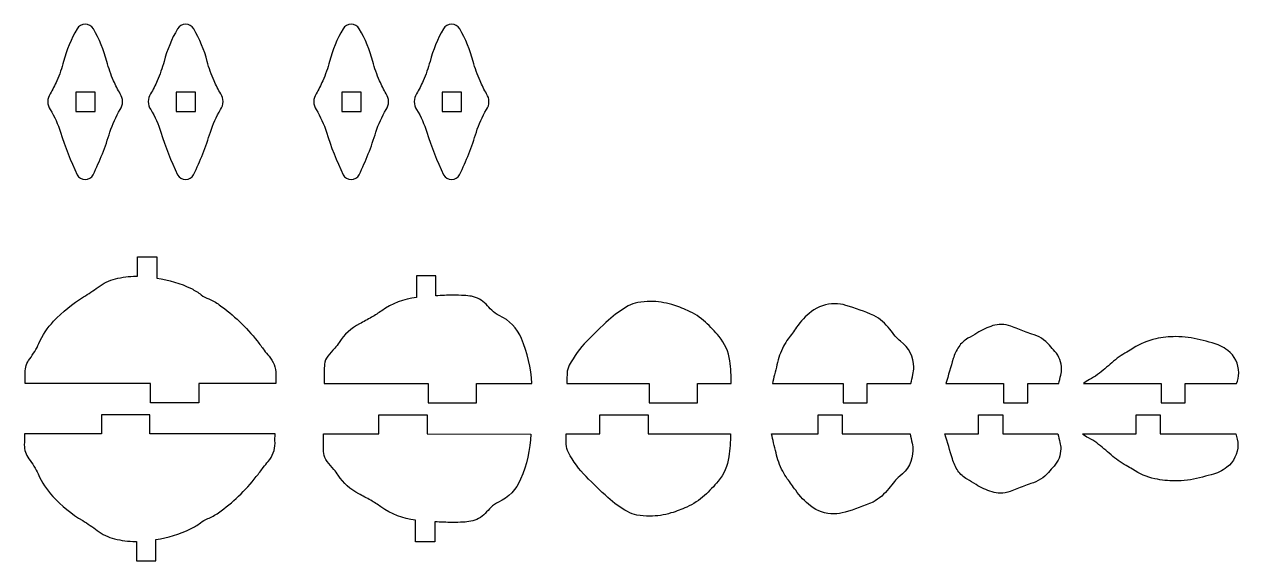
# Model space of a CAD drawing. Extents: x 0 to 1679, y -232 to 488.
# Drawn here: x 1395.8 to 1678.6, y 352.3 to 477.2 of the extents above; entities that cross this region are included whole.
import ezdxf

# ---------------------------------------------------------------- set-up
doc = ezdxf.new("R2010")
doc.units = 0
doc.layers.get('0').update_dxf_attribs({"linetype": 'CONTINUOUS'})

msp = doc.modelspace()

# ---------------------------------------------------------------- linework, layer by layer
at = {"color": 2}
for points in [[(1408.118427, 476.108212)], [(1411.915039, 476.108212)], [(1431.500053, 476.108212)], [(1435.292961, 476.108212)], [(1470.037277, 476.108212)], [(1473.832963, 476.108212)], [(1493.418797, 476.108212)], [(1497.211705, 476.108212)], [(1404.987744, 468.525201)], [(1415.044795, 468.525201)], [(1428.36937, 468.525201)], [(1438.423643, 468.525201)], [(1466.906594, 468.525201)], [(1476.963645, 468.525201)], [(1490.288115, 468.525201)], [(1500.341461, 468.525201)], [(1403.396355, 463.977067)], [(1416.639915, 463.977067)], [(1426.775203, 463.977067)], [(1440.01781, 463.977067)], [(1465.312427, 463.977067)], [(1478.555034, 463.977067)], [(1488.693947, 463.977067)], [(1501.936555, 463.977067)], [(1401.854258, 460.96542)], [(1407.813362, 456.88327), (1412.314983, 456.88327), (1412.314983, 461.382113), (1407.813362, 461.382113)], [(1418.178282, 460.96542)], [(1425.233105, 460.96542)], [(1431.194882, 456.88327), (1435.692799, 456.88327), (1435.692799, 461.382113), (1431.194882, 461.382113)], [(1463.773134, 460.96542)], [(1469.732212, 456.88327), (1474.230129, 456.88327), (1474.230129, 461.382113), (1469.732212, 461.382113)], [(1480.097132, 460.96542)], [(1487.15185, 460.96542)], [(1493.113732, 456.88327), (1497.611649, 456.88327), (1497.611649, 461.382113), (1493.113732, 461.382113)], [(1503.474921, 460.96542)], [(1401.877514, 457.313906)], [(1418.155025, 457.313906)], [(1425.256362, 457.313906)], [(1441.536545, 457.313906)], [(1463.796364, 457.313906)], [(1480.073875, 457.313906)], [(1487.17418, 457.313906)], [(1503.455395, 457.313906)], [(1404.25297, 452.050523)], [(1415.779569, 452.050523)], [(1439.16109, 452.050523)], [(1466.17182, 452.050523)], [(1477.698419, 452.050523)], [(1489.549636, 452.050523)], [(1501.07994, 452.050523)], [(1408.144462, 442.145079)], [(1411.888078, 442.141348)], [(1431.523204, 442.145079)], [(1435.266793, 442.141348)], [(1470.063312, 442.145079)], [(1473.806928, 442.141348)], [(1493.441128, 442.145079)], [(1497.184717, 442.141348)], [(1413.004037, 415.961198)], [(1417.043431, 417.900435)], [(1409.630626, 413.684326)], [(1434.734796, 415.610545)], [(1437.03212, 414.182854)], [(1438.761145, 413.205324)], [(1498.221778, 414.028575)], [(1499.964774, 413.824872)], [(1441.224972, 411.869734)], [(1479.040545, 410.465405)], [(1503.337285, 411.97771)], [(1504.669171, 410.600263)], [(1536.441026, 411.584196)], [(1538.662071, 412.374771)], [(1546.586447, 411.895769)], [(1550.274236, 410.517369)], [(1579.085615, 410.255088)], [(1587.104871, 411.725562)], [(1402.665179, 408.04333)], [(1473.895299, 407.430502)], [(1476.678107, 408.946564)], [(1506.418649, 409.369739)], [(1531.879874, 408.300028)], [(1554.414992, 407.797796)], [(1593.624787, 409.35942)], [(1557.578244, 404.48389)], [(1575.614546, 406.616564)], [(1597.312602, 406.170133)], [(1598.605409, 404.561995)], [(1617.620167, 405.281106)], [(1621.337748, 406.994336)], [(1625.513852, 406.898531)], [(1628.709621, 405.625223)], [(1630.37729, 405.04486)], [(1399.235941, 402.813443)], [(1450.051498, 403.433812)], [(1468.100818, 401.74114)], [(1469.127639, 403.105596)], [(1511.586226, 404.02079)], [(1526.800641, 403.401268)], [(1572.588956, 402.186566)], [(1573.668774, 403.916518)], [(1599.832203, 403.354754)], [(1613.387336, 402.068562)], [(1615.533054, 404.044073)], [(1634.494789, 402.429453)], [(1654.021092, 401.730821)], [(1659.237961, 403.936044)], [(1669.626137, 403.699824)], [(1672.362458, 403.010611)], [(1397.093927, 399.263291)], [(1398.284446, 401.002556)], [(1451.679162, 401.290872)], [(1452.807372, 399.886437)], [(1466.522472, 399.880034)], [(1560.068079, 398.823368)], [(1612.103816, 399.322954)], [(1635.764366, 400.983162)], [(1652.554321, 400.845367)], [(1676.013973, 401.248089)], [(1396.033768, 395.94658)], [(1465.74211, 398.010568)], [(1522.204141, 395.88427)], [(1522.722195, 397.783502)], [(1571.053368, 397.898834)], [(1649.03023, 398.361088)], [(1454.402465, 395.526183)], [(1570.475782, 395.565262)], [(1602.70989, 395.624767)], [(1637.152052, 395.493772)], [(1643.803122, 394.433322)], [(1645.703306, 395.595001)], [(1395.836733, 379.326804)], [(1454.205298, 379.743496)], [(1522.006947, 379.386335)], [(1570.279541, 379.708148)], [(1602.513649, 379.642108)], [(1636.955811, 379.776993)], [(1643.609791, 380.836358)], [(1645.509975, 379.674678)], [(1465.544943, 377.260197)], [(1522.525927, 377.486177)], [(1559.871838, 376.449116)], [(1570.857126, 377.371771)], [(1648.836899, 376.908592)], [(1396.896918, 376.003611)], [(1398.091142, 374.26805)], [(1451.481995, 373.978808)], [(1452.613909, 375.386021)], [(1466.329009, 375.389778)], [(1467.904576, 373.532376)], [(1611.910352, 375.950588)], [(1635.570902, 374.283872)], [(1652.361017, 374.425239)], [(1653.82403, 373.542589)], [(1675.820536, 374.021591)], [(1399.046367, 372.456236)], [(1449.854331, 371.835868)], [(1468.934176, 372.164216)], [(1511.389059, 371.2518)], [(1526.607151, 371.872142)], [(1557.384781, 370.78952)], [(1572.399224, 373.083114)], [(1573.475337, 371.356866)], [(1598.408242, 370.707685)], [(1599.635961, 371.914925)], [(1613.190142, 373.20125)], [(1615.339591, 371.225739)], [(1634.301326, 372.840385)], [(1659.04463, 371.334562)], [(1672.165264, 372.259995)], [(1473.701835, 367.840236)], [(1575.421083, 368.653116)], [(1597.119139, 369.099547)], [(1617.422999, 369.992436)], [(1621.140554, 368.279206)], [(1625.324092, 368.375012)], [(1628.51338, 369.644589)], [(1630.182901, 370.224952)], [(1402.471874, 367.22635)], [(1476.484643, 366.3242)], [(1478.843351, 364.804433)], [(1506.225212, 365.900999)], [(1531.683579, 366.970577)], [(1550.080773, 364.755115)], [(1554.221555, 367.471883)], [(1578.889374, 365.014592)], [(1593.431323, 365.910286)], [(1438.567682, 362.065282)], [(1441.035213, 363.403676)], [(1503.140091, 363.292102)], [(1504.475708, 364.670501)], [(1538.468607, 362.894936)], [(1546.392984, 363.373911)], [(1586.915112, 363.54507)], [(1409.441026, 361.589085)], [(1412.810759, 359.308508)], [(1434.538554, 359.66006)], [(1436.834926, 361.086826)], [(1498.028315, 361.241263)], [(1499.76758, 361.447744)], [(1416.8492, 357.369271)], [(1421.981429, 356.76282)]]:
    msp.add_lwpolyline(points, close=True, dxfattribs=at)
for points in [[(1441.556998, 460.96542), (1441.559908, 460.96542)], [(1427.631818, 452.050523), (1427.631712, 452.050523)], [(1422.174866, 418.510564), (1422.174866, 423.012185), (1426.676487, 423.012185), (1426.676487, 418.04831)], [(1422.174734, 418.510564), (1422.174866, 418.510564)], [(1491.623731, 413.940204), (1491.623731, 418.585997), (1487.124889, 418.585997), (1487.124889, 413.543065)], [(1678.564292, 395.987511), (1678.564292, 396.028442)], [(1454.41543, 393.50138), (1436.470277, 393.50138), (1436.470277, 389.003463), (1425.222707, 389.003463), (1425.222707, 393.50138), (1396.046733, 393.50138)], [(1465.6825, 395.483506), (1465.6825, 393.501486), (1489.835069, 393.501486), (1489.835069, 389.003569), (1501.07994, 389.003463)], [(1501.07994, 389.003463), (1501.07994, 393.50138), (1513.994226, 393.507995)], [(1522.167972, 393.50138), (1541.303644, 393.50138), (1541.303644, 389.003463), (1552.554812, 389.003463)], [(1552.554812, 389.003463), (1552.554812, 393.50138), (1560.439184, 393.50138)], [(1570.013529, 393.50138), (1586.468681, 393.50138), (1586.468681, 389.003463), (1592.092002, 389.003463)], [(1592.092002, 389.003463), (1592.092002, 393.50138), (1602.237424, 393.50138)], [(1610.368255, 393.498734), (1610.368255, 393.50138), (1623.837822, 393.50138), (1623.837822, 389.003463), (1629.461144, 389.003463)], [(1629.461144, 389.003463), (1629.461144, 393.50138), (1636.663764, 393.498734)], [(1642.405196, 393.50138), (1660.49452, 393.50138), (1660.49452, 389.003463), (1666.121546, 389.003463)], [(1666.121546, 389.003463), (1666.121546, 393.50138), (1678.062033, 393.50138)], [(1454.218262, 381.7683), (1425.029244, 381.7683), (1425.029244, 386.267142), (1413.77797, 386.267142), (1413.77797, 381.7683), (1395.850491, 381.7683)], [(1465.489169, 379.786306), (1465.492873, 379.786306), (1465.492873, 381.768326), (1478.387633, 381.768326), (1478.387633, 386.267169), (1489.638906, 386.267142)], [(1489.638906, 386.267142), (1489.638906, 381.7683), (1513.797984, 381.764596)], [(1521.974376, 381.7683), (1529.862479, 381.7683), (1529.862479, 386.267142), (1541.110075, 386.267142)], [(1541.110075, 386.267142), (1541.110075, 381.7683), (1560.245721, 381.7683)], [(1569.82287, 381.7683), (1580.644461, 381.7683), (1580.644461, 386.267142), (1586.271513, 386.267142)], [(1586.271513, 386.267142), (1586.271513, 381.7683), (1602.047691, 381.7683)], [(1610.174792, 381.7683), (1618.020111, 381.7683), (1618.020111, 386.267142), (1623.644359, 386.267142)], [(1623.644359, 386.267142), (1623.644359, 381.7683), (1636.46657, 381.7683)], [(1642.209086, 381.7683), (1654.676941, 381.7683), (1654.676941, 386.267142), (1660.303835, 386.267142)], [(1660.303835, 386.267142), (1660.303835, 381.7683), (1677.864866, 381.7683)], [(1669.432674, 371.573586), (1669.435585, 371.573586)], [(1536.243832, 363.689215), (1536.247536, 363.689215)], [(1491.430268, 361.329608), (1491.430268, 356.687546), (1486.931425, 356.687546), (1486.931425, 361.723969)], [(1421.981403, 356.762846), (1421.981403, 352.261199), (1426.479319, 352.261199), (1426.479319, 357.2251)]]:
    msp.add_lwpolyline(points, dxfattribs=at)
for points in [[(1408.118427, 476.108212), (1406.750266, 473.726248), (1405.696457, 471.179686), (1404.987744, 468.525201)], [(1410.014881, 477.171308), (1409.240101, 477.171308), (1408.522075, 476.76766), (1408.118427, 476.108212)], [(1411.915039, 476.108212), (1411.51139, 476.76766), (1410.792438, 477.171308), (1410.014881, 477.171308)], [(1415.044795, 468.525201), (1414.336082, 471.179686), (1413.283199, 473.726248), (1411.915039, 476.108212)], [(1431.500053, 476.108212), (1430.128162, 473.726248), (1429.078083, 471.179686), (1428.36937, 468.525201)], [(1433.392776, 477.171308), (1432.621727, 477.171308), (1431.903701, 476.76766), (1431.500053, 476.108212)], [(1435.292961, 476.108212), (1434.889286, 476.76766), (1434.17126, 477.171308), (1433.392776, 477.171308)], [(1438.423643, 468.525201), (1437.714904, 471.179686), (1436.664825, 473.726248), (1435.292961, 476.108212)], [(1470.037277, 476.108212), (1468.669116, 473.726248), (1467.615334, 471.179686), (1466.906594, 468.525201)], [(1471.936509, 477.171308), (1471.158951, 477.171308), (1470.440925, 476.76766), (1470.037277, 476.108212)], [(1473.832963, 476.108212), (1473.429314, 476.76766), (1472.711288, 477.171308), (1471.936509, 477.171308)], [(1476.963645, 468.525201), (1476.254932, 471.179686), (1475.201123, 473.726248), (1473.832963, 476.108212)], [(1493.418797, 476.108212), (1492.046906, 473.726248), (1490.996854, 471.179686), (1490.288115, 468.525201)], [(1495.315251, 477.171308), (1494.540498, 477.171308), (1493.818741, 476.76766), (1493.418797, 476.108212)], [(1497.211705, 476.108212), (1496.808056, 476.76766), (1496.089078, 477.171308), (1495.315251, 477.171308)], [(1500.341461, 468.525201), (1499.632722, 471.179686), (1498.582643, 473.726248), (1497.211705, 476.108212)], [(1404.987744, 468.525201), (1404.574783, 466.972891), (1404.03998, 465.45032), (1403.396355, 463.977067)], [(1416.639915, 463.977067), (1415.993485, 465.45032), (1415.458683, 466.972891), (1415.044795, 468.525201)], [(1428.36937, 468.525201), (1427.952678, 466.972891), (1427.421606, 465.45032), (1426.775203, 463.977067)], [(1440.01781, 463.977067), (1439.371407, 465.45032), (1438.840309, 466.972891), (1438.423643, 468.525201)], [(1466.906594, 468.525201), (1466.493633, 466.972891), (1465.95883, 465.45032), (1465.312427, 463.977067)], [(1478.555034, 463.977067), (1477.911409, 465.45032), (1477.376607, 466.972891), (1476.963645, 468.525201)], [(1490.288115, 468.525201), (1489.871422, 466.972891), (1489.340351, 465.45032), (1488.693947, 463.977067)], [(1501.936555, 463.977067), (1501.290151, 465.45032), (1500.758127, 466.972891), (1500.341461, 468.525201)], [(1403.396355, 463.977067), (1402.94061, 462.947441), (1402.429065, 461.940172), (1401.854258, 460.96542)], [(1418.178282, 460.96542), (1417.607205, 461.940172), (1417.091929, 462.947441), (1416.639915, 463.977067)], [(1426.775203, 463.977067), (1426.319458, 462.947441), (1425.80696, 461.940172), (1425.233105, 460.96542)], [(1441.559908, 460.96542), (1440.986027, 461.940172), (1440.473555, 462.947441), (1440.01781, 463.977067)], [(1465.312427, 463.977067), (1464.85946, 462.947441), (1464.344184, 461.940172), (1463.773134, 460.96542)], [(1480.097132, 460.96542), (1479.522325, 461.940172), (1479.010779, 462.947441), (1478.555034, 463.977067)], [(1488.693947, 463.977067), (1488.237276, 462.947441), (1487.725731, 461.940172), (1487.15185, 460.96542)], [(1503.474921, 460.96542), (1502.903845, 461.940172), (1502.389521, 462.947441), (1501.936555, 463.977067)], [(1401.854258, 460.96542), (1401.503632, 460.426914), (1401.316677, 459.800963), (1401.316677, 459.157337)], [(1418.716788, 459.157337), (1418.716788, 459.800963), (1418.529834, 460.426914), (1418.178282, 460.96542)], [(1425.233105, 460.96542), (1424.885258, 460.426914), (1424.694573, 459.800963), (1424.694573, 459.157337)], [(1442.098309, 459.157337), (1442.098309, 459.800963), (1441.90765, 460.426914), (1441.556998, 460.96542)], [(1463.773134, 460.96542), (1463.422482, 460.426914), (1463.235527, 459.800963), (1463.235527, 459.157337)], [(1480.634712, 459.157337), (1480.634712, 459.800963), (1480.447758, 460.426914), (1480.097132, 460.96542)], [(1487.15185, 460.96542), (1486.804002, 460.426914), (1486.613343, 459.800963), (1486.613343, 459.157337)], [(1504.013454, 459.157337), (1504.013454, 459.800963), (1503.8265, 460.426914), (1503.474921, 460.96542)], [(1401.316677, 459.157337), (1401.316677, 458.50162), (1401.513845, 457.857995), (1401.877514, 457.313906)], [(1418.155025, 457.313906), (1418.519621, 457.857995), (1418.716788, 458.50162), (1418.716788, 459.157337)], [(1424.694573, 459.157337), (1424.694573, 458.50162), (1424.891766, 457.857995), (1425.256362, 457.313906)], [(1441.536545, 457.313906), (1441.901141, 457.857995), (1442.098309, 458.50162), (1442.098309, 459.157337)], [(1463.235527, 459.157337), (1463.235527, 458.50162), (1463.431769, 457.857995), (1463.796364, 457.313906)], [(1480.073875, 457.313906), (1480.438471, 457.857995), (1480.634712, 458.50162), (1480.634712, 459.157337)], [(1486.613343, 459.157337), (1486.613343, 458.50162), (1486.810511, 457.857995), (1487.17418, 457.313906)], [(1503.455395, 457.313906), (1503.819991, 457.857995), (1504.013454, 458.50162), (1504.013454, 459.157337)], [(1401.877514, 457.313906), (1402.875496, 455.660207), (1403.67258, 453.891176), (1404.25297, 452.050523)], [(1415.779569, 452.050523), (1416.360885, 453.891176), (1417.157969, 455.660207), (1418.155025, 457.313906)], [(1425.256362, 457.313906), (1426.257122, 455.660207), (1427.050502, 453.891176), (1427.631818, 452.050523)], [(1439.16109, 452.050523), (1439.742406, 453.891176), (1440.535759, 455.660207), (1441.536545, 457.313906)], [(1463.796364, 457.313906), (1464.79342, 455.660207), (1465.591456, 453.891176), (1466.17182, 452.050523)], [(1477.698419, 452.050523), (1478.278809, 453.891176), (1479.076819, 455.660207), (1480.073875, 457.313906)], [(1487.17418, 457.313906), (1488.17494, 455.660207), (1488.969246, 453.891176), (1489.549636, 452.050523)], [(1501.07994, 452.050523), (1501.657525, 453.891176), (1502.454609, 455.660207), (1503.455395, 457.313906)], [(1404.25297, 452.050523), (1405.316066, 448.661263), (1406.615408, 445.350162), (1408.144462, 442.145079)], [(1411.888078, 442.141348), (1413.417131, 445.350162), (1414.716474, 448.661263), (1415.779569, 452.050523)], [(1427.631712, 452.050523), (1428.697586, 448.661263), (1429.996928, 445.350162), (1431.523204, 442.145079)], [(1435.266793, 442.141348), (1436.795873, 445.350162), (1438.095216, 448.661263), (1439.16109, 452.050523)], [(1466.17182, 452.050523), (1467.234916, 448.661263), (1468.534258, 445.350162), (1470.063312, 442.145079)], [(1473.806928, 442.141348), (1475.336008, 445.350162), (1476.635324, 448.661263), (1477.698419, 452.050523)], [(1489.549636, 452.050523), (1490.612705, 448.661263), (1491.912048, 445.350162), (1493.441128, 442.145079)], [(1497.184717, 442.141348), (1498.713797, 445.350162), (1500.01314, 448.661263), (1501.07994, 452.050523)], [(1408.144462, 442.145079), (1408.511862, 441.452161), (1409.233593, 441.022452), (1410.014881, 441.022452)], [(1410.014881, 441.022452), (1410.798947, 441.022452), (1411.517899, 441.452161), (1411.888078, 442.141348)], [(1431.523204, 442.145079), (1431.890578, 441.452161), (1432.612335, 441.022452), (1433.396401, 441.022452)], [(1433.396401, 441.022452), (1434.180467, 441.022452), (1434.895689, 441.452161), (1435.266793, 442.141348)], [(1470.063312, 442.145079), (1470.434416, 441.452161), (1471.149664, 441.022452), (1471.936509, 441.022452)], [(1471.936509, 441.022452), (1472.717797, 441.022452), (1473.435823, 441.452161), (1473.806928, 442.141348)], [(1493.441128, 442.145079), (1493.812232, 441.452161), (1494.531185, 441.022452), (1495.315251, 441.022452)], [(1495.315251, 441.022452), (1496.099317, 441.022452), (1496.817343, 441.452161), (1497.184717, 442.141348)], [(1417.043431, 417.900435), (1418.624581, 418.306861), (1420.252245, 418.510564), (1421.886417, 418.510564)], [(1421.886417, 418.510564), (1421.98127, 418.510564), (1422.07615, 418.510564), (1422.174734, 418.510564)], [(1409.630626, 413.684326), (1410.79601, 414.386556), (1411.921415, 415.144561), (1413.004037, 415.961198)], [(1413.004037, 415.961198), (1414.211305, 416.863374), (1415.583196, 417.526526), (1417.043431, 417.900435)], [(1426.676487, 418.04831), (1429.475144, 417.677206), (1432.195642, 416.854061), (1434.734796, 415.610545)], [(1402.665179, 408.04333), (1404.718822, 410.235561), (1407.061707, 412.132015), (1409.630626, 413.684326)], [(1434.734796, 415.610545), (1435.545823, 415.213406), (1436.313168, 414.734404), (1437.03212, 414.182854)], [(1437.03212, 414.182854), (1437.556683, 413.775475), (1438.140777, 413.448079), (1438.761145, 413.205324)], [(1438.761145, 413.205324), (1439.637287, 412.863985), (1440.464136, 412.413823), (1441.224972, 411.869734)], [(1487.124889, 413.543065), (1484.208122, 413.240778), (1481.419705, 412.181413), (1479.040545, 410.465405)], [(1495.678921, 414.08808), (1494.327482, 414.08808), (1492.975144, 414.038788), (1491.623731, 413.940204)], [(1498.221778, 414.028575), (1497.375402, 414.067628), (1496.529027, 414.08808), (1495.678921, 414.08808)], [(1499.964774, 413.824872), (1499.389966, 413.933696), (1498.805872, 414.002514), (1498.221778, 414.028575)], [(1503.337285, 411.97771), (1502.431352, 412.929205), (1501.253877, 413.575608), (1499.964774, 413.824872)], [(1441.224972, 411.869734), (1444.549091, 409.484039), (1447.51888, 406.64633), (1450.051498, 403.433812)], [(1479.040545, 410.465405), (1478.278809, 409.920363), (1477.491939, 409.412522), (1476.678107, 408.946564)], [(1504.669171, 410.600263), (1504.219935, 411.056008), (1503.777208, 411.515457), (1503.337285, 411.97771)], [(1506.418649, 409.369739), (1505.768515, 409.674803), (1505.175134, 410.091496), (1504.669171, 410.600263)], [(1536.441026, 411.584196), (1534.803123, 410.665245), (1533.271265, 409.563096), (1531.879874, 408.300028)], [(1538.662071, 412.374771), (1537.884513, 412.239886), (1537.133017, 411.971096), (1536.441026, 411.584196)], [(1541.625351, 412.634247), (1540.631073, 412.634247), (1539.6396, 412.548681), (1538.662071, 412.374771)], [(1546.586447, 411.895769), (1544.97831, 412.384983), (1543.305085, 412.634247), (1541.625351, 412.634247)], [(1550.274236, 410.517369), (1549.076282, 411.052171), (1547.84298, 411.511647), (1546.586447, 411.895769)], [(1554.414992, 407.797796), (1553.191003, 408.919471), (1551.790299, 409.838395), (1550.274236, 410.517369)], [(1579.085615, 410.255088), (1577.74722, 409.228266), (1576.576254, 408.004277), (1575.614546, 406.616564)], [(1584.532222, 412.105954), (1582.560441, 412.105954), (1580.644461, 411.45582), (1579.085615, 410.255088)], [(1587.104871, 411.725562), (1586.271513, 411.977605), (1585.405585, 412.105954), (1584.532222, 412.105954)], [(1593.624787, 409.35942), (1591.498595, 410.271836), (1589.323111, 411.062411), (1587.104871, 411.725562)], [(1399.235941, 402.813443), (1400.066494, 404.743367), (1401.228174, 406.511472), (1402.665179, 408.04333)], [(1473.895299, 407.430502), (1471.956061, 406.429742), (1470.312576, 404.936936), (1469.127639, 403.105596)], [(1476.678107, 408.946564), (1475.762913, 408.421049), (1474.833749, 407.916012), (1473.895299, 407.430502)], [(1511.586226, 404.02079), (1510.585466, 406.38045), (1508.744813, 408.287117), (1506.418649, 409.369739)], [(1531.879874, 408.300028), (1530.140582, 406.717952), (1528.445053, 405.08378), (1526.800641, 403.401268)], [(1557.578244, 404.48389), (1556.599789, 405.654857), (1555.544128, 406.764466), (1554.414992, 407.797796)], [(1597.312602, 406.170133), (1596.324833, 407.482492), (1595.065496, 408.568845), (1593.624787, 409.35942)], [(1623.283494, 407.289161), (1622.62312, 407.289161), (1621.967403, 407.187773), (1621.337748, 406.994336)], [(1625.513852, 406.898531), (1624.798604, 407.158007), (1624.044303, 407.289161), (1623.283494, 407.289161)], [(1560.068079, 398.823368), (1559.786272, 400.903972), (1558.923148, 402.866466), (1557.578244, 404.48389)], [(1575.614546, 406.616564), (1574.981134, 405.704148), (1574.33473, 404.801972), (1573.668774, 403.916518)], [(1598.605409, 404.561995), (1598.192447, 405.113546), (1597.761838, 405.648348), (1597.312602, 406.170133)], [(1599.832203, 403.354754), (1599.36344, 403.693315), (1598.950479, 404.103472), (1598.605409, 404.561995)], [(1617.620167, 405.281106), (1616.937489, 404.847666), (1616.238063, 404.437509), (1615.533054, 404.044073)], [(1621.337748, 406.994336), (1620.028166, 406.584153), (1618.778142, 406.009372), (1617.620167, 405.281106)], [(1628.709621, 405.625223), (1627.656765, 406.084699), (1626.590891, 406.505095), (1625.513852, 406.898531)], [(1630.37729, 405.04486), (1629.808992, 405.199244), (1629.251859, 405.392707), (1628.709621, 405.625223)], [(1634.494789, 402.429453), (1633.418676, 403.699956), (1631.984475, 404.611446), (1630.37729, 405.04486)], [(1663.933045, 404.434598), (1662.358404, 404.434598), (1660.780058, 404.26717), (1659.237961, 403.936044)], [(1669.626137, 403.699824), (1667.768736, 404.185334), (1665.855534, 404.434598), (1663.933045, 404.434598)], [(1398.284446, 401.002556), (1398.651847, 401.580141), (1398.967151, 402.186566), (1399.235941, 402.813443)], [(1450.051498, 403.433812), (1450.605853, 402.727877), (1451.147164, 402.01636), (1451.679162, 401.290872)], [(1468.100818, 401.74114), (1467.563237, 401.12728), (1467.037748, 400.506912), (1466.522472, 399.880034)], [(1469.127639, 403.105596), (1468.819796, 402.626595), (1468.474727, 402.17085), (1468.100818, 401.74114)], [(1513.994226, 393.507995), (1513.811002, 397.124187), (1512.99717, 400.680849), (1511.586226, 404.02079)], [(1526.800641, 403.401268), (1525.176708, 401.734525), (1523.802039, 399.84458), (1522.722195, 397.783502)], [(1572.588956, 402.186566), (1571.893235, 400.828618), (1571.37518, 399.387909), (1571.053368, 397.898834)], [(1573.668774, 403.916518), (1573.262347, 403.371502), (1572.90053, 402.790186), (1572.588956, 402.186566)], [(1602.907084, 397.324053), (1602.907084, 399.709722), (1601.762153, 401.95032), (1599.832203, 403.354754)], [(1613.387336, 402.068562), (1612.822768, 401.225917), (1612.389354, 400.296753), (1612.103816, 399.322954)], [(1615.533054, 404.044073), (1614.66993, 403.565072), (1613.935156, 402.888902), (1613.387336, 402.068562)], [(1635.764366, 400.983162), (1635.331878, 401.458433), (1634.907751, 401.941138), (1634.494789, 402.429453)], [(1654.021092, 401.730821), (1653.544868, 401.412713), (1653.05658, 401.116961), (1652.554321, 400.845367)], [(1659.237961, 403.936044), (1657.374051, 403.5352), (1655.605946, 402.783678), (1654.021092, 401.730821)], [(1672.362458, 403.010611), (1671.447238, 403.230109), (1670.538553, 403.459847), (1669.626137, 403.699824)], [(1676.013973, 401.248089), (1674.93786, 402.091686), (1673.69154, 402.688798), (1672.362458, 403.010611)], [(1396.030858, 396.057281), (1396.030858, 397.212452), (1396.40474, 398.337857), (1397.093927, 399.263291)], [(1397.093927, 399.263291), (1397.513397, 399.827858), (1397.910564, 400.408222), (1398.284446, 401.002556)], [(1451.679162, 401.290872), (1452.033519, 400.809092), (1452.410206, 400.336599), (1452.807372, 399.886437)], [(1452.807372, 399.886437), (1453.837897, 398.72198), (1454.402465, 397.22547), (1454.402465, 395.674059)], [(1466.522472, 399.880034), (1466.079745, 399.348963), (1465.807224, 398.69605), (1465.74211, 398.010568)], [(1560.439184, 393.50138), (1560.428865, 395.279724), (1560.308056, 397.058041), (1560.068079, 398.823368)], [(1612.103816, 399.322954), (1611.536443, 397.379986), (1610.958858, 395.437971), (1610.368255, 393.498734)], [(1637.329694, 396.937259), (1637.329694, 398.436573), (1636.771634, 399.877283), (1635.764366, 400.983162)], [(1652.554321, 400.845367), (1651.287549, 400.158958), (1650.103539, 399.3256), (1649.03023, 398.361088)], [(1678.564292, 396.028442), (1678.564292, 398.069041), (1677.62211, 399.99526), (1676.013973, 401.248089)], [(1396.033768, 395.94658), (1396.030858, 395.981928), (1396.030858, 396.021933), (1396.030858, 396.057281)], [(1396.050437, 394.23335), (1396.050437, 394.804426), (1396.043822, 395.371799), (1396.033768, 395.94658)], [(1465.74211, 398.010568), (1465.68631, 397.465526), (1465.660275, 396.917706), (1465.660275, 396.369887)], [(1465.660275, 396.369887), (1465.660275, 396.074109), (1465.666889, 395.779284), (1465.6825, 395.483506)], [(1522.204141, 395.88427), (1522.178211, 395.319702), (1522.161357, 394.757939), (1522.161357, 394.194297)], [(1522.722195, 397.783502), (1522.410621, 397.19663), (1522.236684, 396.546496), (1522.204141, 395.88427)], [(1571.053368, 397.898834), (1570.879457, 397.113842), (1570.685994, 396.336285), (1570.475782, 395.565262)], [(1602.70989, 395.624767), (1602.838266, 396.182826), (1602.907084, 396.752977), (1602.907084, 397.324053)], [(1637.152052, 395.493772), (1637.267384, 395.966265), (1637.329694, 396.451749), (1637.329694, 396.937259)], [(1649.03023, 398.361088), (1647.960625, 397.392872), (1646.851942, 396.471169), (1645.703306, 395.595001)], [(1678.062033, 393.50138), (1678.387576, 394.290103), (1678.558709, 395.134626), (1678.564292, 395.987511)], [(1396.046733, 393.50138), (1396.050437, 393.744135), (1396.050437, 393.990621), (1396.050437, 394.23335)], [(1454.402465, 395.526183), (1454.395851, 395.263902), (1454.392147, 395.004398), (1454.392147, 394.738413)], [(1454.392147, 394.738413), (1454.392147, 394.328229), (1454.398761, 393.915268), (1454.41543, 393.50138)], [(1454.402465, 395.674059), (1454.402465, 395.624767), (1454.402465, 395.575475), (1454.402465, 395.526183)], [(1522.161357, 394.194297), (1522.161357, 393.96456), (1522.164268, 393.731118), (1522.167972, 393.50138)], [(1570.475782, 395.565262), (1570.288828, 394.883484), (1570.135369, 394.194297), (1570.013529, 393.50138)], [(1602.237424, 393.50138), (1602.3853, 394.210119), (1602.542489, 394.918832), (1602.70989, 395.624767)], [(1636.663764, 393.498734), (1636.824657, 394.164664), (1636.985576, 394.827816), (1637.152052, 395.493772)], [(1643.803122, 394.433322), (1643.294354, 394.194297), (1642.825592, 393.878993), (1642.405196, 393.50138)], [(1645.703306, 395.595001), (1645.115481, 395.145792), (1644.475587, 394.755135), (1643.803122, 394.433322)], [(1395.850491, 381.7683), (1395.853402, 381.525545), (1395.853402, 381.282789), (1395.853402, 381.03633)], [(1454.196037, 380.531293), (1454.196037, 380.94145), (1454.205298, 381.358143), (1454.218262, 381.7683)], [(1513.797984, 381.764596), (1513.620343, 378.145625), (1512.803733, 374.586185), (1511.389059, 371.2518)], [(1521.970672, 381.076308), (1521.970672, 381.306046), (1521.970672, 381.538562), (1521.974376, 381.7683)], [(1560.245721, 381.7683), (1560.239106, 379.989982), (1560.114593, 378.211638), (1559.871838, 376.449116)], [(1570.279541, 379.708148), (1570.095391, 380.387122), (1569.94098, 381.072604), (1569.82287, 381.7683)], [(1602.047691, 381.7683), (1602.194641, 381.059587), (1602.349025, 380.350847), (1602.513649, 379.642108)], [(1611.910352, 375.950588), (1611.343006, 377.893556), (1610.765421, 379.832793), (1610.174792, 381.7683)], [(1636.46657, 381.7683), (1636.631194, 381.105148), (1636.794891, 380.442922), (1636.955811, 379.776993)], [(1643.609791, 380.836358), (1643.101023, 381.079113), (1642.628557, 381.394417), (1642.209086, 381.7683)], [(1677.864866, 381.7683), (1678.199696, 380.967485), (1678.369902, 380.108092), (1678.369902, 379.24219)], [(1395.836733, 379.326804), (1395.833822, 379.287752), (1395.833822, 379.251477), (1395.833822, 379.212425)], [(1395.833822, 379.212425), (1395.833822, 378.057254), (1396.207732, 376.931849), (1396.896918, 376.003611)], [(1395.853402, 381.03633), (1395.853402, 380.465253), (1395.850491, 379.897881), (1395.836733, 379.326804)], [(1452.613909, 375.386021), (1453.64073, 376.5477), (1454.209002, 378.047941), (1454.209002, 379.596547)], [(1454.205298, 379.743496), (1454.198683, 380.006704), (1454.196037, 380.268985), (1454.196037, 380.531293)], [(1454.209002, 379.596547), (1454.209002, 379.645839), (1454.205298, 379.694205), (1454.205298, 379.743496)], [(1465.465885, 378.900851), (1465.465885, 379.195703), (1465.476204, 379.494259), (1465.489169, 379.786306)], [(1465.544943, 377.260197), (1465.495651, 377.804286), (1465.465885, 378.353032), (1465.465885, 378.900851)], [(1522.006947, 379.386335), (1521.980753, 379.950903), (1521.970672, 380.511741), (1521.970672, 381.076308)], [(1522.525927, 377.486177), (1522.217132, 378.07678), (1522.03949, 378.723184), (1522.006947, 379.386335)], [(1570.857126, 377.371771), (1570.685994, 378.155838), (1570.496261, 378.933395), (1570.279541, 379.708148)], [(1602.513649, 379.642108), (1602.644803, 379.08778), (1602.70989, 378.520433), (1602.70989, 377.949357)], [(1636.955811, 379.776993), (1637.073921, 379.307278), (1637.132526, 378.821767), (1637.132526, 378.332553)], [(1645.509975, 379.674678), (1644.919372, 380.127618), (1644.282256, 380.514545), (1643.609791, 380.836358)], [(1648.836899, 376.908592), (1647.763564, 377.876808), (1646.657711, 378.795732), (1645.509975, 379.674678)], [(1678.369902, 379.24219), (1678.369902, 377.200639), (1677.428647, 375.27815), (1675.820536, 374.021591)], [(1466.329009, 375.389778), (1465.886282, 375.921775), (1465.613761, 376.574714), (1465.544943, 377.260197)], [(1526.607151, 371.872142), (1524.983218, 373.53608), (1523.608549, 375.426026), (1522.525927, 377.486177)], [(1559.871838, 376.449116), (1559.589078, 374.365708), (1558.729685, 372.404166), (1557.384781, 370.78952)], [(1572.399224, 373.083114), (1571.699798, 374.438257), (1571.184522, 375.88177), (1570.857126, 377.371771)], [(1602.70989, 377.949357), (1602.70989, 375.559958), (1601.56869, 373.31936), (1599.635961, 371.914925)], [(1637.132526, 378.332553), (1637.132526, 376.836969), (1636.575393, 375.393455), (1635.570902, 374.283872)], [(1652.361017, 374.425239), (1651.090514, 375.110722), (1649.909282, 375.94408), (1648.836899, 376.908592)], [(1396.896918, 376.003611), (1397.317315, 375.439043), (1397.713528, 374.861458), (1398.091142, 374.26805)], [(1398.091142, 374.26805), (1398.455737, 373.686761), (1398.773846, 373.083114), (1399.046367, 372.456236)], [(1449.854331, 371.835868), (1450.408659, 372.541803), (1450.953701, 373.25332), (1451.481995, 373.978808)], [(1451.481995, 373.978808), (1451.840082, 374.464318), (1452.216769, 374.934006), (1452.613909, 375.386021)], [(1467.904576, 373.532376), (1467.372579, 374.142532), (1466.844285, 374.7629), (1466.329009, 375.389778)], [(1468.934176, 372.164216), (1468.626333, 372.643217), (1468.278485, 373.099888), (1467.904576, 373.532376)], [(1613.190142, 373.20125), (1612.625601, 374.044848), (1612.195891, 374.973059), (1611.910352, 375.950588)], [(1635.570902, 374.283872), (1635.141192, 373.811379), (1634.718018, 373.3296), (1634.301326, 372.840385)], [(1653.82403, 373.542589), (1653.351564, 373.857893), (1652.862323, 374.152718), (1652.361017, 374.425239)], [(1659.04463, 371.334562), (1657.18072, 371.734506), (1655.408911, 372.482298), (1653.82403, 373.542589)], [(1675.820536, 374.021591), (1674.741618, 373.181724), (1673.494372, 372.580882), (1672.165264, 372.259995)], [(1399.046367, 372.456236), (1399.875994, 370.527239), (1401.031165, 368.75543), (1402.471874, 367.22635)], [(1441.035213, 363.403676), (1444.351924, 365.785641), (1447.324491, 368.624276), (1449.854331, 371.835868)], [(1473.701835, 367.840236), (1471.762598, 368.843801), (1470.121917, 370.330098), (1468.934176, 372.164216)], [(1511.389059, 371.2518), (1510.388272, 368.889388), (1508.55135, 366.983621), (1506.225212, 365.900999)], [(1531.683579, 366.970577), (1529.944314, 368.555458), (1528.250637, 370.188678), (1526.607151, 371.872142)], [(1557.384781, 370.78952), (1556.406325, 369.612018), (1555.349738, 368.506166), (1554.221555, 367.471883)], [(1573.475337, 371.356866), (1573.067958, 371.901908), (1572.707066, 372.479493), (1572.399224, 373.083114)], [(1575.421083, 368.653116), (1574.783966, 369.565531), (1574.137563, 370.464929), (1573.475337, 371.356866)], [(1598.408242, 370.707685), (1597.99528, 370.159865), (1597.568375, 369.621332), (1597.119139, 369.099547)], [(1599.635961, 371.914925), (1599.169977, 371.577317), (1598.75982, 371.169938), (1598.408242, 370.707685)], [(1615.339591, 371.225739), (1614.476467, 371.70474), (1613.741692, 372.38091), (1613.190142, 373.20125)], [(1617.422999, 369.992436), (1616.740295, 370.418416), (1616.044599, 370.832303), (1615.339591, 371.225739)], [(1634.301326, 372.840385), (1633.22799, 371.570808), (1631.788234, 370.658393), (1630.182901, 370.224952)], [(1663.743445, 370.835108), (1662.161369, 370.835108), (1660.589505, 371.00251), (1659.04463, 371.334562)], [(1669.435585, 371.573586), (1667.575405, 371.085298), (1665.662229, 370.835108), (1663.743445, 370.835108)], [(1672.165264, 372.259995), (1671.253775, 372.043275), (1670.341359, 371.813563), (1669.432674, 371.573586)], [(1476.484643, 366.3242), (1475.568524, 366.848763), (1474.640286, 367.3538), (1473.701835, 367.840236)], [(1578.889374, 365.014592), (1577.550053, 366.041413), (1576.381864, 367.269133), (1575.421083, 368.653116)], [(1597.119139, 369.099547), (1596.128592, 367.787187), (1594.871106, 366.700861), (1593.431323, 365.910286)], [(1621.140554, 368.279206), (1619.834703, 368.686585), (1618.584679, 369.260467), (1617.422999, 369.992436)], [(1623.089104, 367.980651), (1622.429657, 367.980651), (1621.77394, 368.079234), (1621.140554, 368.279206)], [(1625.324092, 368.375012), (1624.60514, 368.111805), (1623.85084, 367.980651), (1623.089104, 367.980651)], [(1628.51338, 369.644589), (1627.463302, 369.188844), (1626.400206, 368.764717), (1625.324092, 368.375012)], [(1630.182901, 370.224952), (1629.61275, 370.074298), (1629.054691, 369.877105), (1628.51338, 369.644589)], [(1402.471874, 367.22635), (1404.525517, 365.037849), (1406.868403, 363.137691), (1409.441026, 361.589085)], [(1478.843351, 364.804433), (1478.085346, 365.353179), (1477.294771, 365.858216), (1476.484643, 366.3242)], [(1486.931425, 361.723969), (1484.010928, 362.029034), (1481.225315, 363.088399), (1478.843351, 364.804433)], [(1506.225212, 365.900999), (1505.571347, 365.595935), (1504.980745, 365.182047), (1504.475708, 364.670501)], [(1536.247536, 363.689215), (1534.606855, 364.604435), (1533.074071, 365.707509), (1531.683579, 366.970577)], [(1550.080773, 364.755115), (1548.882819, 364.217508), (1547.652321, 363.758059), (1546.392984, 363.373911)], [(1554.221555, 367.471883), (1552.99754, 366.353939), (1551.596835, 365.434988), (1550.080773, 364.755115)], [(1584.33598, 363.164652), (1582.366977, 363.164652), (1580.453802, 363.817564), (1578.889374, 365.014592)], [(1593.431323, 365.910286), (1591.301427, 364.998796), (1589.125944, 364.207269), (1586.915112, 363.54507)], [(1436.834926, 361.086826), (1437.360441, 361.494205), (1437.943609, 361.825331), (1438.567682, 362.065282)], [(1438.567682, 362.065282), (1439.440119, 362.406621), (1440.270699, 362.855857), (1441.035213, 363.403676)], [(1503.140091, 363.292102), (1502.237915, 362.337829), (1501.056683, 361.694203), (1499.76758, 361.447744)], [(1504.475708, 364.670501), (1504.026472, 364.217535), (1503.580014, 363.758086), (1503.140091, 363.292102)], [(1538.468607, 362.894936), (1537.69105, 363.032572), (1536.936749, 363.298584), (1536.243832, 363.689215)], [(1541.428157, 362.636358), (1540.433906, 362.636358), (1539.446137, 362.724729), (1538.468607, 362.894936)], [(1546.392984, 363.373911), (1544.784846, 362.885622), (1543.111621, 362.636358), (1541.428157, 362.636358)], [(1586.915112, 363.54507), (1586.07805, 363.292075), (1585.208417, 363.164652), (1584.33598, 363.164652)], [(1409.441026, 361.589085), (1410.599001, 360.886854), (1411.724406, 360.126045), (1412.810759, 359.308508)], [(1412.810759, 359.308508), (1414.014296, 358.403528), (1415.38616, 357.74408), (1416.8492, 357.369271)], [(1426.479319, 357.2251), (1429.28168, 357.596205), (1432.004984, 358.416545), (1434.538554, 359.66006)], [(1434.538554, 359.66006), (1435.348655, 360.057226), (1436.119704, 360.536228), (1436.834926, 361.086826)], [(1495.482653, 361.185436), (1494.130314, 361.185436), (1492.778902, 361.234728), (1491.430268, 361.329608)], [(1498.028315, 361.241263), (1497.181939, 361.202184), (1496.331833, 361.185436), (1495.482653, 361.185436)], [(1499.76758, 361.447744), (1499.192799, 361.337042), (1498.612409, 361.267298), (1498.028315, 361.241263)], [(1416.8492, 357.369271), (1418.431276, 356.966523), (1420.05521, 356.759116), (1421.689382, 356.759116)], [(1421.689382, 356.759116), (1421.784262, 356.759116), (1421.886576, 356.759116), (1421.981429, 356.76282)]]:
    msp.add_open_spline(points, degree=3, dxfattribs=at)

doc.saveas('drawing.dxf')
